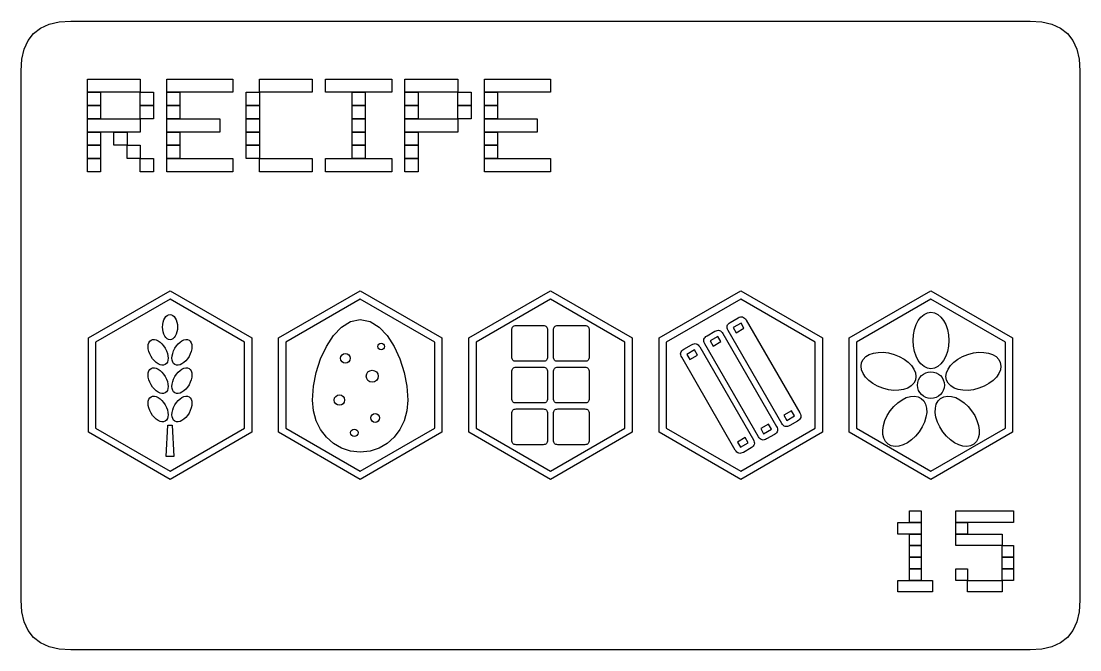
# Model space of a CAD drawing. Extents: x 4 to 296, y 4 to 580.
# Drawn here: x 140 to 204, y 147 to 185 of the extents above; entities that cross this region are included whole.
import ezdxf

# ---------------------------------------------------------------- set-up
doc = ezdxf.new("R2010")
doc.units = 0
doc.layers.add('CUT', color=1, linetype='CONTINUOUS')
doc.layers.add('RASTER', color=7, linetype='CONTINUOUS')

msp = doc.modelspace()

# ---------------------------------------------------------------- linework, layer by layer
at = {"layer": 'CUT'}
msp.add_lwpolyline([(140, 182), (140.047, 182.703), (140.188, 183.312), (140.422, 183.828), (140.75, 184.25), (141.172, 184.578), (141.688, 184.812), (142.297, 184.953), (143, 185), (201, 185), (201.703, 184.953), (202.313, 184.812), (202.828, 184.578), (203.25, 184.25), (203.578, 183.828), (203.813, 183.312), (203.953, 182.703), (204, 182), (204, 150), (203.953, 149.297), (203.813, 148.687), (203.578, 148.172), (203.25, 147.75), (202.828, 147.422), (202.313, 147.187), (201.703, 147.047), (201, 147), (143, 147), (142.297, 147.047), (141.688, 147.187), (141.172, 147.422), (140.75, 147.75), (140.422, 148.172), (140.188, 148.687), (140.047, 149.297), (140, 150)], close=True, dxfattribs=at)
at = {"layer": 'RASTER'}
for points in [[(144, 181.5), (147.2, 181.5), (147.2, 180.7), (144, 180.7)], [(148.8, 181.5), (152.8, 181.5), (152.8, 180.7), (148.8, 180.7)], [(154.4, 181.5), (157.6, 181.5), (157.6, 180.7), (154.4, 180.7)], [(158.4, 181.5), (162.4, 181.5), (162.4, 180.7), (158.4, 180.7)], [(163.2, 181.5), (166.4, 181.5), (166.4, 180.7), (163.2, 180.7)], [(168, 181.5), (172, 181.5), (172, 180.7), (168, 180.7)], [(144, 180.7), (144.8, 180.7), (144.8, 179.9), (144, 179.9)], [(147.2, 180.7), (148, 180.7), (148, 179.9), (147.2, 179.9)], [(148.8, 180.7), (149.6, 180.7), (149.6, 179.9), (148.8, 179.9)], [(153.6, 180.7), (154.4, 180.7), (154.4, 179.9), (153.6, 179.9)], [(160, 180.7), (160.8, 180.7), (160.8, 179.9), (160, 179.9)], [(163.2, 180.7), (164, 180.7), (164, 179.9), (163.2, 179.9)], [(166.4, 180.7), (167.2, 180.7), (167.2, 179.9), (166.4, 179.9)], [(168, 180.7), (168.8, 180.7), (168.8, 179.9), (168, 179.9)], [(144, 179.9), (144.8, 179.9), (144.8, 179.1), (144, 179.1)], [(147.2, 179.9), (148, 179.9), (148, 179.1), (147.2, 179.1)], [(148.8, 179.9), (149.6, 179.9), (149.6, 179.1), (148.8, 179.1)], [(153.6, 179.9), (154.4, 179.9), (154.4, 179.1), (153.6, 179.1)], [(160, 179.9), (160.8, 179.9), (160.8, 179.1), (160, 179.1)], [(163.2, 179.9), (164, 179.9), (164, 179.1), (163.2, 179.1)], [(166.4, 179.9), (167.2, 179.9), (167.2, 179.1), (166.4, 179.1)], [(168, 179.9), (168.8, 179.9), (168.8, 179.1), (168, 179.1)], [(144, 179.1), (147.2, 179.1), (147.2, 178.3), (144, 178.3)], [(148.8, 179.1), (152, 179.1), (152, 178.3), (148.8, 178.3)], [(153.6, 179.1), (154.4, 179.1), (154.4, 178.3), (153.6, 178.3)], [(160, 179.1), (160.8, 179.1), (160.8, 178.3), (160, 178.3)], [(163.2, 179.1), (166.4, 179.1), (166.4, 178.3), (163.2, 178.3)], [(168, 179.1), (171.2, 179.1), (171.2, 178.3), (168, 178.3)], [(144, 178.3), (144.8, 178.3), (144.8, 177.5), (144, 177.5)], [(145.6, 178.3), (146.4, 178.3), (146.4, 177.5), (145.6, 177.5)], [(148.8, 178.3), (149.6, 178.3), (149.6, 177.5), (148.8, 177.5)], [(153.6, 178.3), (154.4, 178.3), (154.4, 177.5), (153.6, 177.5)], [(160, 178.3), (160.8, 178.3), (160.8, 177.5), (160, 177.5)], [(163.2, 178.3), (164, 178.3), (164, 177.5), (163.2, 177.5)], [(168, 178.3), (168.8, 178.3), (168.8, 177.5), (168, 177.5)], [(144, 177.5), (144.8, 177.5), (144.8, 176.7), (144, 176.7)], [(146.4, 177.5), (147.2, 177.5), (147.2, 176.7), (146.4, 176.7)], [(148.8, 177.5), (149.6, 177.5), (149.6, 176.7), (148.8, 176.7)], [(153.6, 177.5), (154.4, 177.5), (154.4, 176.7), (153.6, 176.7)], [(160, 177.5), (160.8, 177.5), (160.8, 176.7), (160, 176.7)], [(163.2, 177.5), (164, 177.5), (164, 176.7), (163.2, 176.7)], [(168, 177.5), (168.8, 177.5), (168.8, 176.7), (168, 176.7)], [(144, 176.7), (144.8, 176.7), (144.8, 175.9), (144, 175.9)], [(147.2, 176.7), (148, 176.7), (148, 175.9), (147.2, 175.9)], [(148.8, 176.7), (152.8, 176.7), (152.8, 175.9), (148.8, 175.9)], [(154.4, 176.7), (157.6, 176.7), (157.6, 175.9), (154.4, 175.9)], [(158.4, 176.7), (162.4, 176.7), (162.4, 175.9), (158.4, 175.9)], [(163.2, 176.7), (164, 176.7), (164, 175.9), (163.2, 175.9)], [(168, 176.7), (172, 176.7), (172, 175.9), (168, 175.9)], [(149, 168.7), (153.936, 165.85), (153.936, 160.15), (149, 157.3), (144.064, 160.15), (144.064, 165.85)], [(160.5, 168.7), (165.436, 165.85), (165.436, 160.15), (160.5, 157.3), (155.564, 160.15), (155.564, 165.85)], [(172, 168.7), (176.936, 165.85), (176.936, 160.15), (172, 157.3), (167.064, 160.15), (167.064, 165.85)], [(183.5, 168.7), (188.436, 165.85), (188.436, 160.15), (183.5, 157.3), (178.564, 160.15), (178.564, 165.85)], [(195, 168.7), (199.936, 165.85), (199.936, 160.15), (195, 157.3), (190.064, 160.15), (190.064, 165.85)], [(149, 168.2), (144.497, 165.6), (144.497, 160.4), (149, 157.8), (153.503, 160.4), (153.503, 165.6), (149, 168.2)], [(160.5, 168.2), (155.997, 165.6), (155.997, 160.4), (160.5, 157.8), (165.003, 160.4), (165.003, 165.6), (160.5, 168.2)], [(172, 168.2), (167.497, 165.6), (167.497, 160.4), (172, 157.8), (176.503, 160.4), (176.503, 165.6), (172, 168.2)], [(183.5, 168.2), (178.997, 165.6), (178.997, 160.4), (183.5, 157.8), (188.003, 160.4), (188.003, 165.6), (183.5, 168.2)], [(195, 168.2), (190.497, 165.6), (190.497, 160.4), (195, 157.8), (199.503, 160.4), (199.503, 165.6), (195, 168.2)], [(149.45, 166.51), (149.441, 166.356), (149.415, 166.212), (149.373, 166.082), (149.318, 165.969), (149.252, 165.876), (149.175, 165.805), (149.091, 165.761), (149, 165.745), (148.909, 165.761), (148.825, 165.805), (148.748, 165.876), (148.682, 165.969), (148.627, 166.082), (148.585, 166.212), (148.559, 166.356), (148.55, 166.51), (148.559, 166.664), (148.585, 166.808), (148.627, 166.938), (148.682, 167.051), (148.748, 167.144), (148.825, 167.215), (148.909, 167.259), (149, 167.275), (149.091, 167.259), (149.175, 167.215), (149.252, 167.144), (149.318, 167.051), (149.373, 166.938), (149.415, 166.808), (149.441, 166.664), (149.45, 166.51)], [(182.737, 166.301), (182.7, 166.377), (182.678, 166.449), (182.672, 166.516), (182.68, 166.58), (182.704, 166.639), (182.744, 166.694), (182.799, 166.746), (182.869, 166.793), (183.337, 167.063), (183.413, 167.1), (183.484, 167.122), (183.552, 167.129), (183.616, 167.12), (183.675, 167.096), (183.73, 167.056), (183.781, 167.001), (183.829, 166.931), (187.069, 161.319), (187.106, 161.243), (187.128, 161.171), (187.134, 161.104), (187.126, 161.04), (187.101, 160.981), (187.062, 160.926), (187.007, 160.874), (186.937, 160.827), (186.469, 160.557), (186.393, 160.52), (186.321, 160.498), (186.254, 160.491), (186.19, 160.5), (186.131, 160.524), (186.076, 160.564), (186.024, 160.619), (185.977, 160.689)], [(196.08, 165.7), (196.058, 165.355), (195.995, 165.034), (195.896, 164.744), (195.764, 164.491), (195.604, 164.282), (195.42, 164.124), (195.218, 164.025), (195, 163.99), (194.782, 164.025), (194.58, 164.124), (194.396, 164.282), (194.236, 164.491), (194.104, 164.744), (194.005, 165.034), (193.942, 165.355), (193.92, 165.7), (193.942, 166.045), (194.005, 166.366), (194.104, 166.656), (194.236, 166.909), (194.396, 167.118), (194.58, 167.276), (194.782, 167.375), (195, 167.41), (195.218, 167.375), (195.42, 167.276), (195.604, 167.118), (195.764, 166.909), (195.896, 166.656), (195.995, 166.366), (196.058, 166.045), (196.08, 165.7)], [(160.5, 166.96), (161.089, 166.84), (161.633, 166.504), (162.123, 165.992), (162.548, 165.34), (162.896, 164.587), (163.158, 163.771), (163.323, 162.929), (163.38, 162.1), (163.323, 161.448), (163.158, 160.848), (162.896, 160.312), (162.548, 159.85), (162.123, 159.472), (161.633, 159.189), (161.089, 159.012), (160.5, 158.95), (159.911, 159.012), (159.367, 159.189), (158.877, 159.472), (158.453, 159.85), (158.104, 160.312), (157.842, 160.848), (157.677, 161.448), (157.62, 162.1), (157.677, 162.929), (157.842, 163.771), (158.104, 164.587), (158.453, 165.34), (158.877, 165.992), (159.367, 166.504), (159.911, 166.84), (160.5, 166.96)], [(169.66, 166.33), (169.664, 166.393), (169.677, 166.448), (169.698, 166.495), (169.728, 166.532), (169.765, 166.562), (169.812, 166.583), (169.867, 166.596), (169.93, 166.6), (171.55, 166.6), (171.613, 166.596), (171.668, 166.583), (171.715, 166.562), (171.753, 166.532), (171.782, 166.495), (171.803, 166.448), (171.816, 166.393), (171.82, 166.33), (171.82, 164.71), (171.816, 164.647), (171.803, 164.592), (171.782, 164.545), (171.752, 164.507), (171.715, 164.478), (171.668, 164.457), (171.613, 164.444), (171.55, 164.44), (169.93, 164.44), (169.867, 164.444), (169.812, 164.457), (169.765, 164.478), (169.728, 164.507), (169.698, 164.545), (169.677, 164.592), (169.664, 164.647), (169.66, 164.71)], [(172.18, 166.33), (172.184, 166.393), (172.197, 166.448), (172.218, 166.495), (172.248, 166.532), (172.285, 166.562), (172.332, 166.583), (172.387, 166.596), (172.45, 166.6), (174.07, 166.6), (174.133, 166.596), (174.188, 166.583), (174.235, 166.562), (174.272, 166.532), (174.302, 166.495), (174.323, 166.448), (174.336, 166.393), (174.34, 166.33), (174.34, 164.71), (174.336, 164.647), (174.323, 164.592), (174.302, 164.545), (174.273, 164.507), (174.235, 164.478), (174.188, 164.457), (174.133, 164.444), (174.07, 164.44), (172.45, 164.44), (172.387, 164.444), (172.332, 164.457), (172.285, 164.478), (172.248, 164.507), (172.218, 164.545), (172.197, 164.592), (172.184, 164.647), (172.18, 164.71)], [(183.049, 166.481), (183.229, 166.169), (183.697, 166.439), (183.517, 166.751), (183.049, 166.481)], [(181.334, 165.491), (181.297, 165.567), (181.275, 165.639), (181.269, 165.706), (181.277, 165.77), (181.302, 165.829), (181.341, 165.884), (181.396, 165.936), (181.466, 165.983), (181.934, 166.253), (182.01, 166.29), (182.081, 166.312), (182.149, 166.319), (182.213, 166.31), (182.272, 166.286), (182.327, 166.246), (182.379, 166.191), (182.426, 166.121), (185.666, 160.509), (185.703, 160.433), (185.725, 160.361), (185.731, 160.294), (185.723, 160.23), (185.698, 160.171), (185.659, 160.116), (185.604, 160.064), (185.534, 160.017), (185.066, 159.747), (184.99, 159.71), (184.919, 159.688), (184.851, 159.681), (184.787, 159.69), (184.728, 159.714), (184.673, 159.754), (184.621, 159.809), (184.574, 159.879)], [(181.646, 165.671), (181.826, 165.359), (182.294, 165.629), (182.114, 165.941), (181.646, 165.671)], [(148.709, 165.227), (148.786, 165.073), (148.841, 164.92), (148.874, 164.771), (148.885, 164.631), (148.874, 164.504), (148.841, 164.394), (148.785, 164.304), (148.708, 164.24), (148.612, 164.205), (148.507, 164.201), (148.395, 164.228), (148.279, 164.281), (148.164, 164.361), (148.051, 164.464), (147.946, 164.588), (147.851, 164.732), (147.774, 164.887), (147.719, 165.04), (147.686, 165.189), (147.675, 165.329), (147.686, 165.456), (147.719, 165.566), (147.775, 165.656), (147.853, 165.72), (147.948, 165.755), (148.053, 165.759), (148.165, 165.732), (148.281, 165.679), (148.396, 165.599), (148.509, 165.496), (148.614, 165.372), (148.709, 165.227)], [(150.149, 164.732), (150.054, 164.588), (149.949, 164.464), (149.836, 164.361), (149.721, 164.281), (149.605, 164.228), (149.493, 164.201), (149.388, 164.205), (149.293, 164.24), (149.215, 164.304), (149.159, 164.394), (149.126, 164.504), (149.115, 164.631), (149.126, 164.771), (149.159, 164.92), (149.214, 165.073), (149.291, 165.227), (149.386, 165.372), (149.491, 165.496), (149.604, 165.599), (149.719, 165.679), (149.835, 165.732), (149.947, 165.759), (150.052, 165.755), (150.148, 165.72), (150.225, 165.656), (150.281, 165.566), (150.314, 165.456), (150.325, 165.329), (150.314, 165.189), (150.281, 165.04), (150.226, 164.887), (150.149, 164.732)], [(179.931, 164.681), (179.894, 164.757), (179.872, 164.829), (179.866, 164.896), (179.874, 164.96), (179.899, 165.019), (179.938, 165.074), (179.993, 165.126), (180.063, 165.173), (180.531, 165.443), (180.607, 165.48), (180.679, 165.502), (180.746, 165.509), (180.81, 165.5), (180.869, 165.476), (180.924, 165.436), (180.976, 165.381), (181.023, 165.311), (184.263, 159.699), (184.3, 159.623), (184.322, 159.551), (184.328, 159.484), (184.32, 159.42), (184.296, 159.361), (184.256, 159.306), (184.201, 159.254), (184.131, 159.207), (183.663, 158.937), (183.587, 158.9), (183.516, 158.878), (183.448, 158.871), (183.384, 158.88), (183.325, 158.904), (183.27, 158.944), (183.219, 158.999), (183.171, 159.069)], [(180.243, 164.861), (180.423, 164.549), (180.891, 164.819), (180.711, 165.131), (180.243, 164.861)], [(192.766, 164.861), (193.087, 164.734), (193.373, 164.575), (193.618, 164.391), (193.818, 164.187), (193.967, 163.97), (194.061, 163.747), (194.093, 163.524), (194.058, 163.306), (193.958, 163.11), (193.801, 162.948), (193.594, 162.822), (193.346, 162.734), (193.065, 162.687), (192.758, 162.682), (192.433, 162.722), (192.098, 162.807), (191.777, 162.935), (191.492, 163.094), (191.246, 163.278), (191.046, 163.482), (190.897, 163.698), (190.804, 163.921), (190.772, 164.145), (190.806, 164.363), (190.906, 164.559), (191.064, 164.721), (191.27, 164.847), (191.518, 164.934), (191.8, 164.982), (192.107, 164.986), (192.431, 164.947), (192.766, 164.861)], [(197.902, 162.807), (197.567, 162.722), (197.242, 162.682), (196.935, 162.687), (196.654, 162.734), (196.406, 162.822), (196.199, 162.948), (196.042, 163.11), (195.942, 163.306), (195.907, 163.524), (195.939, 163.747), (196.033, 163.97), (196.182, 164.187), (196.382, 164.391), (196.627, 164.575), (196.913, 164.734), (197.234, 164.861), (197.569, 164.947), (197.893, 164.986), (198.2, 164.982), (198.482, 164.934), (198.73, 164.847), (198.936, 164.721), (199.094, 164.559), (199.194, 164.363), (199.228, 164.145), (199.196, 163.921), (199.103, 163.698), (198.954, 163.482), (198.754, 163.278), (198.508, 163.094), (198.223, 162.935), (197.902, 162.807)], [(148.709, 163.517), (148.786, 163.363), (148.841, 163.21), (148.874, 163.061), (148.885, 162.921), (148.874, 162.794), (148.841, 162.684), (148.785, 162.594), (148.708, 162.53), (148.612, 162.495), (148.507, 162.491), (148.395, 162.518), (148.279, 162.571), (148.164, 162.651), (148.051, 162.754), (147.946, 162.878), (147.851, 163.022), (147.774, 163.177), (147.719, 163.33), (147.686, 163.479), (147.675, 163.619), (147.686, 163.746), (147.719, 163.856), (147.775, 163.946), (147.853, 164.01), (147.948, 164.045), (148.053, 164.049), (148.165, 164.022), (148.281, 163.969), (148.396, 163.889), (148.509, 163.786), (148.614, 163.662), (148.709, 163.517)], [(150.149, 163.022), (150.054, 162.878), (149.949, 162.754), (149.836, 162.651), (149.721, 162.571), (149.605, 162.518), (149.493, 162.491), (149.388, 162.495), (149.293, 162.53), (149.215, 162.594), (149.159, 162.684), (149.126, 162.794), (149.115, 162.921), (149.126, 163.061), (149.159, 163.21), (149.214, 163.363), (149.291, 163.517), (149.386, 163.662), (149.491, 163.786), (149.604, 163.889), (149.719, 163.969), (149.835, 164.022), (149.947, 164.049), (150.052, 164.045), (150.148, 164.01), (150.225, 163.946), (150.281, 163.856), (150.314, 163.746), (150.325, 163.619), (150.314, 163.479), (150.281, 163.33), (150.226, 163.177), (150.149, 163.022)], [(169.66, 163.81), (169.664, 163.873), (169.677, 163.928), (169.698, 163.975), (169.728, 164.012), (169.765, 164.042), (169.812, 164.063), (169.867, 164.076), (169.93, 164.08), (171.55, 164.08), (171.613, 164.076), (171.668, 164.063), (171.715, 164.042), (171.753, 164.012), (171.782, 163.975), (171.803, 163.928), (171.816, 163.873), (171.82, 163.81), (171.82, 162.19), (171.816, 162.127), (171.803, 162.072), (171.782, 162.025), (171.752, 161.987), (171.715, 161.958), (171.668, 161.937), (171.613, 161.924), (171.55, 161.92), (169.93, 161.92), (169.867, 161.924), (169.812, 161.937), (169.765, 161.958), (169.728, 161.987), (169.698, 162.025), (169.677, 162.072), (169.664, 162.127), (169.66, 162.19)], [(172.18, 163.81), (172.184, 163.873), (172.197, 163.928), (172.218, 163.975), (172.248, 164.012), (172.285, 164.042), (172.332, 164.063), (172.387, 164.076), (172.45, 164.08), (174.07, 164.08), (174.133, 164.076), (174.188, 164.063), (174.235, 164.042), (174.272, 164.012), (174.302, 163.975), (174.323, 163.928), (174.336, 163.873), (174.34, 163.81), (174.34, 162.19), (174.336, 162.127), (174.323, 162.072), (174.302, 162.025), (174.273, 161.987), (174.235, 161.958), (174.188, 161.937), (174.133, 161.924), (174.07, 161.92), (172.45, 161.92), (172.387, 161.924), (172.332, 161.937), (172.285, 161.958), (172.248, 161.987), (172.218, 162.025), (172.197, 162.072), (172.184, 162.127), (172.18, 162.19)], [(148.709, 161.807), (148.786, 161.653), (148.841, 161.5), (148.874, 161.351), (148.885, 161.211), (148.874, 161.084), (148.841, 160.974), (148.785, 160.884), (148.708, 160.82), (148.612, 160.785), (148.507, 160.781), (148.395, 160.808), (148.279, 160.861), (148.164, 160.941), (148.051, 161.044), (147.946, 161.168), (147.851, 161.312), (147.774, 161.467), (147.719, 161.62), (147.686, 161.769), (147.675, 161.909), (147.686, 162.036), (147.719, 162.146), (147.775, 162.236), (147.853, 162.3), (147.948, 162.335), (148.053, 162.339), (148.165, 162.312), (148.281, 162.259), (148.396, 162.179), (148.509, 162.076), (148.614, 161.952), (148.709, 161.807)], [(150.149, 161.312), (150.054, 161.168), (149.949, 161.044), (149.836, 160.941), (149.721, 160.861), (149.605, 160.808), (149.493, 160.781), (149.388, 160.785), (149.293, 160.82), (149.215, 160.884), (149.159, 160.974), (149.126, 161.084), (149.115, 161.211), (149.126, 161.351), (149.159, 161.5), (149.214, 161.653), (149.291, 161.807), (149.386, 161.952), (149.491, 162.076), (149.604, 162.179), (149.719, 162.259), (149.835, 162.312), (149.947, 162.339), (150.052, 162.335), (150.148, 162.3), (150.225, 162.236), (150.281, 162.146), (150.314, 162.036), (150.325, 161.909), (150.314, 161.769), (150.281, 161.62), (150.226, 161.467), (150.149, 161.312)], [(192.539, 161.45), (192.76, 161.716), (192.999, 161.939), (193.25, 162.116), (193.506, 162.243), (193.758, 162.318), (193.999, 162.337), (194.222, 162.299), (194.418, 162.199), (194.574, 162.043), (194.679, 161.843), (194.735, 161.608), (194.742, 161.345), (194.699, 161.063), (194.609, 160.769), (194.472, 160.473), (194.287, 160.181), (194.066, 159.915), (193.827, 159.692), (193.576, 159.516), (193.32, 159.389), (193.068, 159.314), (192.827, 159.294), (192.604, 159.332), (192.408, 159.432), (192.252, 159.588), (192.147, 159.788), (192.091, 160.023), (192.084, 160.286), (192.126, 160.569), (192.217, 160.862), (192.354, 161.159), (192.539, 161.45)], [(195.713, 160.181), (195.528, 160.473), (195.391, 160.769), (195.301, 161.063), (195.258, 161.345), (195.265, 161.608), (195.321, 161.843), (195.426, 162.043), (195.582, 162.199), (195.778, 162.299), (196.001, 162.337), (196.242, 162.318), (196.494, 162.243), (196.75, 162.116), (197.001, 161.939), (197.24, 161.716), (197.461, 161.45), (197.646, 161.159), (197.783, 160.862), (197.874, 160.569), (197.916, 160.286), (197.909, 160.023), (197.853, 159.788), (197.748, 159.588), (197.592, 159.432), (197.396, 159.332), (197.173, 159.294), (196.932, 159.314), (196.68, 159.389), (196.424, 159.516), (196.173, 159.692), (195.934, 159.915), (195.713, 160.181)], [(169.66, 161.29), (169.664, 161.353), (169.677, 161.408), (169.698, 161.455), (169.728, 161.492), (169.765, 161.522), (169.812, 161.543), (169.867, 161.556), (169.93, 161.56), (171.55, 161.56), (171.613, 161.556), (171.668, 161.543), (171.715, 161.522), (171.753, 161.492), (171.782, 161.455), (171.803, 161.408), (171.816, 161.353), (171.82, 161.29), (171.82, 159.67), (171.816, 159.607), (171.803, 159.552), (171.782, 159.505), (171.752, 159.467), (171.715, 159.438), (171.668, 159.417), (171.613, 159.404), (171.55, 159.4), (169.93, 159.4), (169.867, 159.404), (169.812, 159.417), (169.765, 159.438), (169.728, 159.467), (169.698, 159.505), (169.677, 159.552), (169.664, 159.607), (169.66, 159.67)], [(172.18, 161.29), (172.184, 161.353), (172.197, 161.408), (172.218, 161.455), (172.248, 161.492), (172.285, 161.522), (172.332, 161.543), (172.387, 161.556), (172.45, 161.56), (174.07, 161.56), (174.133, 161.556), (174.188, 161.543), (174.235, 161.522), (174.272, 161.492), (174.302, 161.455), (174.323, 161.408), (174.336, 161.353), (174.34, 161.29), (174.34, 159.67), (174.336, 159.607), (174.323, 159.552), (174.302, 159.505), (174.273, 159.467), (174.235, 159.438), (174.188, 159.417), (174.133, 159.404), (174.07, 159.4), (172.45, 159.4), (172.387, 159.404), (172.332, 159.417), (172.285, 159.438), (172.248, 159.467), (172.218, 159.505), (172.197, 159.552), (172.184, 159.607), (172.18, 159.67)], [(186.109, 161.181), (186.289, 160.869), (186.757, 161.139), (186.577, 161.451), (186.109, 161.181)], [(184.706, 160.371), (184.886, 160.059), (185.354, 160.329), (185.174, 160.641), (184.706, 160.371)], [(148.865, 160.57), (149.135, 160.57), (149.225, 158.68), (148.775, 158.68)], [(183.303, 159.561), (183.483, 159.249), (183.951, 159.519), (183.771, 159.831), (183.303, 159.561)], [(193.7, 155.4), (194.4, 155.4), (194.4, 154.7), (193.7, 154.7)], [(196.5, 155.4), (200, 155.4), (200, 154.7), (196.5, 154.7)], [(193, 154.7), (194.4, 154.7), (194.4, 154), (193, 154)], [(196.5, 154.7), (197.2, 154.7), (197.2, 154), (196.5, 154)], [(193.7, 154), (194.4, 154), (194.4, 153.3), (193.7, 153.3)], [(196.5, 154), (199.3, 154), (199.3, 153.3), (196.5, 153.3)], [(193.7, 153.3), (194.4, 153.3), (194.4, 152.6), (193.7, 152.6)], [(199.3, 153.3), (200, 153.3), (200, 152.6), (199.3, 152.6)], [(193.7, 152.6), (194.4, 152.6), (194.4, 151.9), (193.7, 151.9)], [(199.3, 152.6), (200, 152.6), (200, 151.9), (199.3, 151.9)], [(193.7, 151.9), (194.4, 151.9), (194.4, 151.2), (193.7, 151.2)], [(196.5, 151.9), (197.2, 151.9), (197.2, 151.2), (196.5, 151.2)], [(199.3, 151.9), (200, 151.9), (200, 151.2), (199.3, 151.2)], [(193, 151.2), (195.1, 151.2), (195.1, 150.5), (193, 150.5)], [(197.2, 151.2), (199.3, 151.2), (199.3, 150.5), (197.2, 150.5)]]:
    msp.add_lwpolyline(points, close=True, dxfattribs=at)
for centre, radius in [((161.76, 165.34), 0.198), ((159.6, 164.62), 0.288), ((161.22, 163.54), 0.36), ((195, 163), 0.81), ((159.24, 162.1), 0.315), ((161.4, 161.02), 0.27), ((160.14, 160.12), 0.225)]:
    msp.add_circle(centre, radius, dxfattribs=at)

doc.saveas('drawing.dxf')
